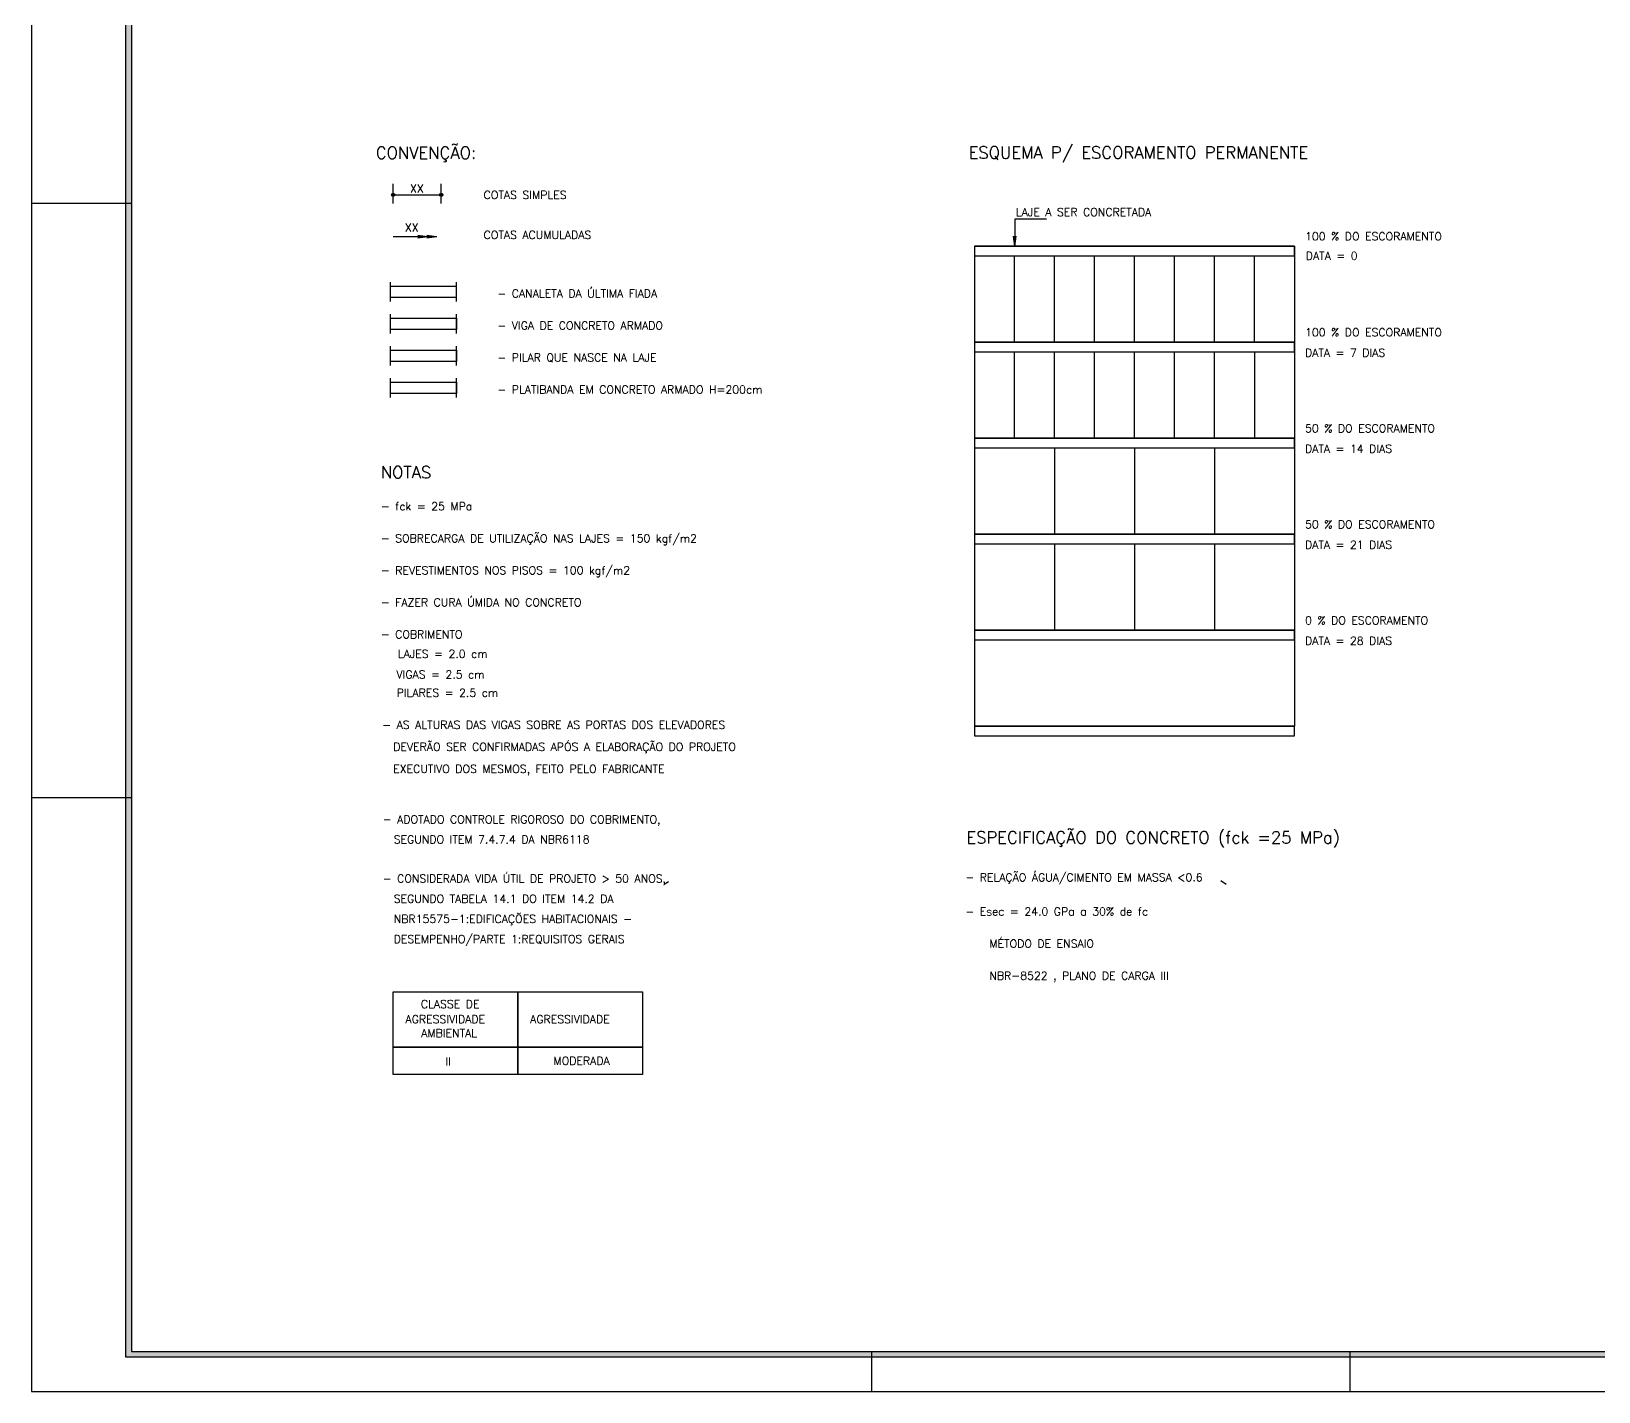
# Model space of a CAD drawing. Extents: x 182 to 6127, y -1204 to 3001.
# Drawn here: x 182 to 2140, y -1204 to 496 of the extents above; entities that cross this region are included whole.
import ezdxf

# ---------------------------------------------------------------- set-up
doc = ezdxf.new("R2010")
doc.units = 0
doc.header["$LTSCALE"] = 100
doc.header["$MEASUREMENT"] = 0
doc.linetypes.add('ESTILO_TQS_0004', pattern=[2.4, 1.5, 0.2, 0.15, -0.2, 0.15, -0.2])
doc.layers.get('0').update_dxf_attribs({"color": 245, "linetype": 'CONTINUOUS'})
for name, color, linetype in [('01', 7, 'CONTINUOUS'), ('100', 7, 'CONTINUOUS'), ('103', 5, 'CONTINUOUS'), ('16', 5, 'CONTINUOUS'), ('2', 7, 'CONTINUOUS'), ('205', 7, 'ESTILO_TQS_0004'), ('21', 7, 'CONTINUOUS'), ('221', 102, 'CONTINUOUS'), ('30', 7, 'CONTINUOUS'), ('7', 2, 'CONTINUOUS'), ('9', 3, 'CONTINUOUS')]:
    doc.layers.add(name, color=color, linetype=linetype)
doc.styles.get("Standard").update_dxf_attribs({"font": 'ROMANS.SHX'})

# ---------------------------------------------------------------- blocks, each defined once
blk = doc.blocks.new('DOT2', base_point=(2575.862793, -1123.101563))
for radius in [0.16, 0.08]:
    blk.add_circle((2575.862793, -1123.101563), radius)

msp = doc.modelspace()

# ---------------------------------------------------------------- linework, layer by layer
for p, q in [((181.530458, 280.709975), (306.530458, 280.709975)), ((1359.882935, 227.162223), (1359.882935, -372.837777)), ((1359.882935, 227.162223), (1759.882935, 227.162223)), ((1759.882935, 227.162223), (1759.882935, -372.837777)), ((1359.882935, 215.162223), (1759.882935, 215.162223)), ((1359.882935, 107.162223), (1759.882935, 107.162223)), ((1359.882935, 95.162223), (1759.882935, 95.162223)), ((1359.882935, -12.837777), (1759.882935, -12.837777)), ((1359.882935, -24.837777), (1759.882935, -24.837777)), ((1359.882935, -132.837777), (1759.882935, -132.837777)), ((1359.882935, -144.837777), (1759.882935, -144.837777)), ((1359.882935, -252.837777), (1759.882935, -252.837777)), ((1359.882935, -264.837777), (1759.882935, -264.837777)), ((1359.882935, -372.837777), (1759.882935, -372.837777)), ((1359.882935, -372.837777), (1759.882935, -372.837777)), ((1359.882935, -384.837777), (1759.882935, -384.837777)), ((181.530458, -461.790025), (306.530458, -461.790025)), ((972.475238, -570.28199), (977.76465, -566.831525)), ((1667.734915, -565.480445), (1674.500003, -570.241062)), ((1231.530458, -1154.290025), (1231.530458, -1204.290025)), ((1829.030458, -1154.290025), (1829.030458, -1204.290025))]:
    msp.add_line(p, q)
for points in [[(181.530458, -1204.290025), (6126.530458, -1204.290025), (6126.530458, 3000.709975), (181.530458, 3000.709975), (181.530458, -1204.290025)], [(6076.530458, -1154.290025), (6076.530458, -1161.290025), (299.530458, -1161.290025), (299.530458, 2957.709975), (6076.530458, 2957.709975), (6076.530458, 2950.709975), (306.530458, 2950.709975), (306.530458, -1154.290025), (6076.530458, -1154.290025)], [(306.530458, -1154.290025), (6076.530458, -1154.290025), (6076.530458, 2950.709975), (306.530458, 2950.709975), (306.530458, -1154.290025)], [(633.645443, -704.694438), (789.39185, -704.694438), (789.39185, -773.780393), (633.645443, -773.780393), (633.645443, -704.694438)], [(789.39185, -704.694438), (945.138257, -704.694438), (945.138257, -773.780393), (789.39185, -773.780393), (789.39185, -704.694438)], [(633.645443, -773.780393), (789.39185, -773.780393), (789.39185, -808.05364), (633.645443, -808.05364), (633.645443, -773.780393)], [(789.39185, -773.780393), (945.138257, -773.780393), (945.138257, -808.05364), (789.39185, -808.05364), (789.39185, -773.780393)]]:
    msp.add_lwpolyline(points)
for points in [[(306.530458, 2950.709975), (299.530458, -1161.290025), (299.530458, 2957.709975)], [(306.530458, 2950.709975), (306.530458, -1154.290025), (299.530458, -1161.290025)], [(6076.530458, -1161.290025), (299.530458, -1161.290025), (306.530458, -1154.290025)], [(6076.530458, -1161.290025), (306.530458, -1154.290025), (6076.530458, -1154.290025)]]:
    msp.add_solid(points)
at = {"layer": '01'}
for p, q in [((630.20441, 177.105138), (712.731284, 177.105138)), ((712.731284, 163.105138), (630.20441, 163.105138))]:
    msp.add_line(p, q, dxfattribs=at)
at = {"layer": '100'}
msp.add_lwpolyline([(630.20441, 137.105138), (712.731284, 137.105138), (712.731284, 123.105138), (630.20441, 123.105138), (630.20441, 137.105138)], dxfattribs=at)
at = {"layer": '103'}
msp.add_lwpolyline([(630.20441, 57.105138), (712.731284, 57.105138), (712.731284, 43.105138), (630.20441, 43.105138), (630.20441, 57.105138)], dxfattribs=at)
at = {"layer": '2'}
msp.add_lwpolyline([(630.20441, 97.105138), (712.731284, 97.105138), (712.731284, 83.105138), (630.20441, 83.105138), (630.20441, 97.105138)], dxfattribs=at)
at = {"layer": '205'}
for p, q in [((630.20441, 158.105138), (630.20441, 182.105138)), ((712.731284, 158.105138), (712.731284, 182.105138)), ((630.20441, 118.105138), (630.20441, 142.105138)), ((712.731284, 118.105138), (712.731284, 142.105138)), ((630.20441, 78.105138), (630.20441, 102.105138)), ((712.731284, 78.105138), (712.731284, 102.105138)), ((630.20441, 38.105138), (630.20441, 62.105138)), ((712.731284, 38.105138), (712.731284, 62.105138))]:
    msp.add_line(p, q, dxfattribs=at)
at = {"layer": '21'}
for p, q in [((688.172622, 238.721887), (633.697272, 238.721887)), ((677.041257, 238.721887), (664.648196, 240.353464)), ((677.041257, 238.721887), (664.648196, 237.090309)), ((688.172622, 238.721887), (675.779561, 240.353464)), ((688.172622, 238.721887), (675.779561, 237.090309))]:
    msp.add_line(p, q, dxfattribs=at)
at = {"layer": '221'}
for p, q in [((633.697272, 280.269489), (633.697272, 304.959992)), ((693.697272, 280.269489), (693.697272, 304.959992)), ((633.697272, 291.245676), (693.697272, 291.245676))]:
    msp.add_line(p, q, dxfattribs=at)
at = {"layer": '30'}
for points in [[(1359.882935, 215.162223), (1759.882935, 215.162223), (1759.882935, 227.162223), (1359.882935, 227.162223), (1359.882935, 215.162223)], [(1359.882935, 95.162223), (1759.882935, 95.162223), (1759.882935, 107.162223), (1359.882935, 107.162223), (1359.882935, 95.162223)], [(1359.882935, -24.837777), (1759.882935, -24.837777), (1759.882935, -12.837777), (1359.882935, -12.837777), (1359.882935, -24.837777)], [(1359.882935, -144.837777), (1759.882935, -144.837777), (1759.882935, -132.837777), (1359.882935, -132.837777), (1359.882935, -144.837777)], [(1359.882935, -264.837777), (1759.882935, -264.837777), (1759.882935, -252.837777), (1359.882935, -252.837777), (1359.882935, -264.837777)], [(1359.882935, -384.837777), (1759.882935, -384.837777), (1759.882935, -372.837777), (1359.882935, -372.837777), (1359.882935, -384.837777)]]:
    msp.add_lwpolyline(points, dxfattribs=at)
at = {"layer": '7'}
msp.add_lwpolyline([(1450.235448, 260.960522), (1410.641509, 260.960522), (1410.641509, 227.162223), (1409.009931, 239.555283), (1410.641509, 227.162223), (1412.273086, 239.555283)], dxfattribs=at)
at = {"layer": '9'}
for p, q in [((1409.882935, 107.162223), (1409.882935, 215.162223)), ((1459.882935, 107.162223), (1459.882935, 215.162223)), ((1509.882935, 107.162223), (1509.882935, 215.162223)), ((1559.882935, 107.162223), (1559.882935, 215.162223)), ((1609.882935, 107.162223), (1609.882935, 215.162223)), ((1659.882935, 107.162223), (1659.882935, 215.162223)), ((1709.882935, 107.162223), (1709.882935, 215.162223)), ((1409.882935, -12.837777), (1409.882935, 95.162223)), ((1459.882935, -12.837777), (1459.882935, 95.162223)), ((1509.882935, -12.837777), (1509.882935, 95.162223)), ((1559.882935, -12.837777), (1559.882935, 95.162223)), ((1609.882935, -12.837777), (1609.882935, 95.162223)), ((1659.882935, -12.837777), (1659.882935, 95.162223)), ((1709.882935, 95.162223), (1709.882935, -12.837777)), ((1459.882935, -24.837777), (1459.882935, -132.837777)), ((1559.882935, -24.837777), (1559.882935, -132.837777)), ((1659.882935, -24.837777), (1659.882935, -132.837777)), ((1459.882935, -144.837777), (1459.882935, -252.837777)), ((1559.882935, -144.837777), (1559.882935, -252.837777)), ((1659.882935, -144.837777), (1659.882935, -252.837777))]:
    msp.add_line(p, q, dxfattribs=at)

# ---------------------------------------------------------------- block references
at = {"layer": '221', "xscale": 12.5, "yscale": 12.5}
for p in [(633.697272, 291.245676), (693.697272, 291.245676)]:
    msp.add_blockref('DOT2', p, dxfattribs=at)

# ---------------------------------------------------------------- texts
for s, height, p in [('COTAS SIMPLES', 10, (746.695377, 286.15046)), ('COTAS ACUMULADAS', 10, (746.695377, 236.15046)), ('- CANALETA DA ÚLTIMA FIADA', 10, (763.85465, 162.954719)), ('- VIGA DE CONCRETO ARMADO', 10, (763.85465, 122.954719)), ('- PILAR QUE NASCE NA LAJE', 10, (763.85465, 82.954719)), ('- PLATIBANDA EM CONCRETO ARMADO H=200cm', 10, (763.85465, 42.954719)), ('- fck = 25 MPa', 10, (618.20013, -102.97082)), ('- SOBRECARGA DE UTILIZAÇÃO NAS LAJES = 150 kgf/m2', 10, (618.20013, -142.97082)), ('- REVESTIMENTOS NOS PISOS = 100 kgf/m2', 10, (618.20013, -182.97082)), ('- FAZER CURA ÚMIDA NO CONCRETO', 10, (618.20013, -222.97082)), ('- COBRIMENTO', 10, (618.20013, -262.97082)), ('  LAJES = 2.0 cm', 10, (625.688177, -287.373062)), ('  VIGAS = 2.5 cm', 10, (623.986348, -313.122727)), ('  PILARES = 2.5 cm', 10, (624.320062, -335.951974)), ('- AS ALTURAS DAS VIGAS SOBRE AS PORTAS DOS ELEVADORES', 10, (620.004584, -376.035996)), ('  DEVERÃO SER CONFIRMADAS APÓS A ELABORAÇÃO DO PROJETO', 10, (620.004584, -403.535996)), ('  EXECUTIVO DOS MESMOS, FEITO PELO FABRICANTE', 10, (620.004584, -431.035996)), ('- ADOTADO CONTROLE RIGOROSO DO COBRIMENTO,', 10, (620.630406, -494.170747)), ('  SEGUNDO ITEM 7.4.7.4 DA NBR6118', 10, (620.630406, -519.170747)), ('- CONSIDERADA VIDA ÚTIL DE PROJETO > 50 ANOS,', 10, (620.630406, -568.187241)), ('- RELAÇÃO ÁGUA/CIMENTO EM MASSA <0.6', 10, (1348.62062, -566.596162)), ('  SEGUNDO TABELA 14.1 DO ITEM 14.2 DA', 10, (620.630406, -593.367406)), ('  NBR15575-1:EDIFICAÇÕES HABITACIONAIS -', 10, (620.630406, -618.547571)), ('- Esec = 24.0 GPa a 30% de fc', 10, (1348.637458, -609.284732)), ('  DESEMPENHO/PARTE 1:REQUISITOS GERAIS', 10, (620.630406, -643.727736)), ('MÉTODO DE ENSAIO', 10.0002, (1378.694651, -649.457043)), ('NBR-8522 , PLANO DE CARGA III', 10.0002, (1378.636789, -689.488773))]:
    msp.add_text(s, height=height).set_placement(p)
at = {"linetype": 'Continuous'}
for s, p in [('CLASSE DE', (668.279815, -724.99224)), ('AGRESSIVIDADE', (649.068597, -743.887536)), ('AGRESSIVIDADE', (804.815004, -743.887536)), ('AMBIENTAL', (668.696582, -761.176885)), ('II', (698.915323, -796.688644)), ('MODERADA', (833.965837, -795.860808))]:
    msp.add_text(s, height=10, dxfattribs=at).set_placement(p)
at = {"layer": '16'}
for s, p in [('CONVENÇÃO:', (611.950409, 336.409783)), ('ESQUEMA P/ ESCORAMENTO PERMANENTE', (1352.729772, 336.567405)), ('NOTAS', (618.20013, -62.97082)), ('ESPECIFICAÇÃO DO CONCRETO (fck =25 MPa)', (1349.948188, -519.219365))]:
    msp.add_text(s, height=15, dxfattribs=at).set_placement(p)
at = {"layer": '21'}
msp.add_text('XX', height=10, dxfattribs=at).set_placement((648.403514, 245.37731))
at = {"layer": '221'}
msp.add_text('XX', height=10, dxfattribs=at).set_placement((654.697272, 294.245676))
at = {"layer": '7'}
for s, p in [('LAJE A SER CONCRETADA', (1411.711615, 264.705894)), ('100 % DO ESCORAMENTO', (1773.101265, 234.475581)), ('DATA = 0', (1774.077384, 210.07261)), ('100 % DO ESCORAMENTO', (1773.101265, 114.475581)), ('DATA = 7 DIAS', (1773.101265, 89.033874)), ('50 % DO ESCORAMENTO', (1773.101265, -5.524419)), ('DATA = 14 DIAS', (1773.101265, -30.966126)), ('50 % DO ESCORAMENTO', (1773.101265, -125.524419)), ('DATA = 21 DIAS', (1773.101265, -150.966126)), ('0 % DO ESCORAMENTO', (1773.101265, -245.524419)), ('DATA = 28 DIAS', (1773.101265, -270.966126))]:
    msp.add_text(s, height=10, dxfattribs=at).set_placement(p)

doc.saveas('drawing.dxf')
